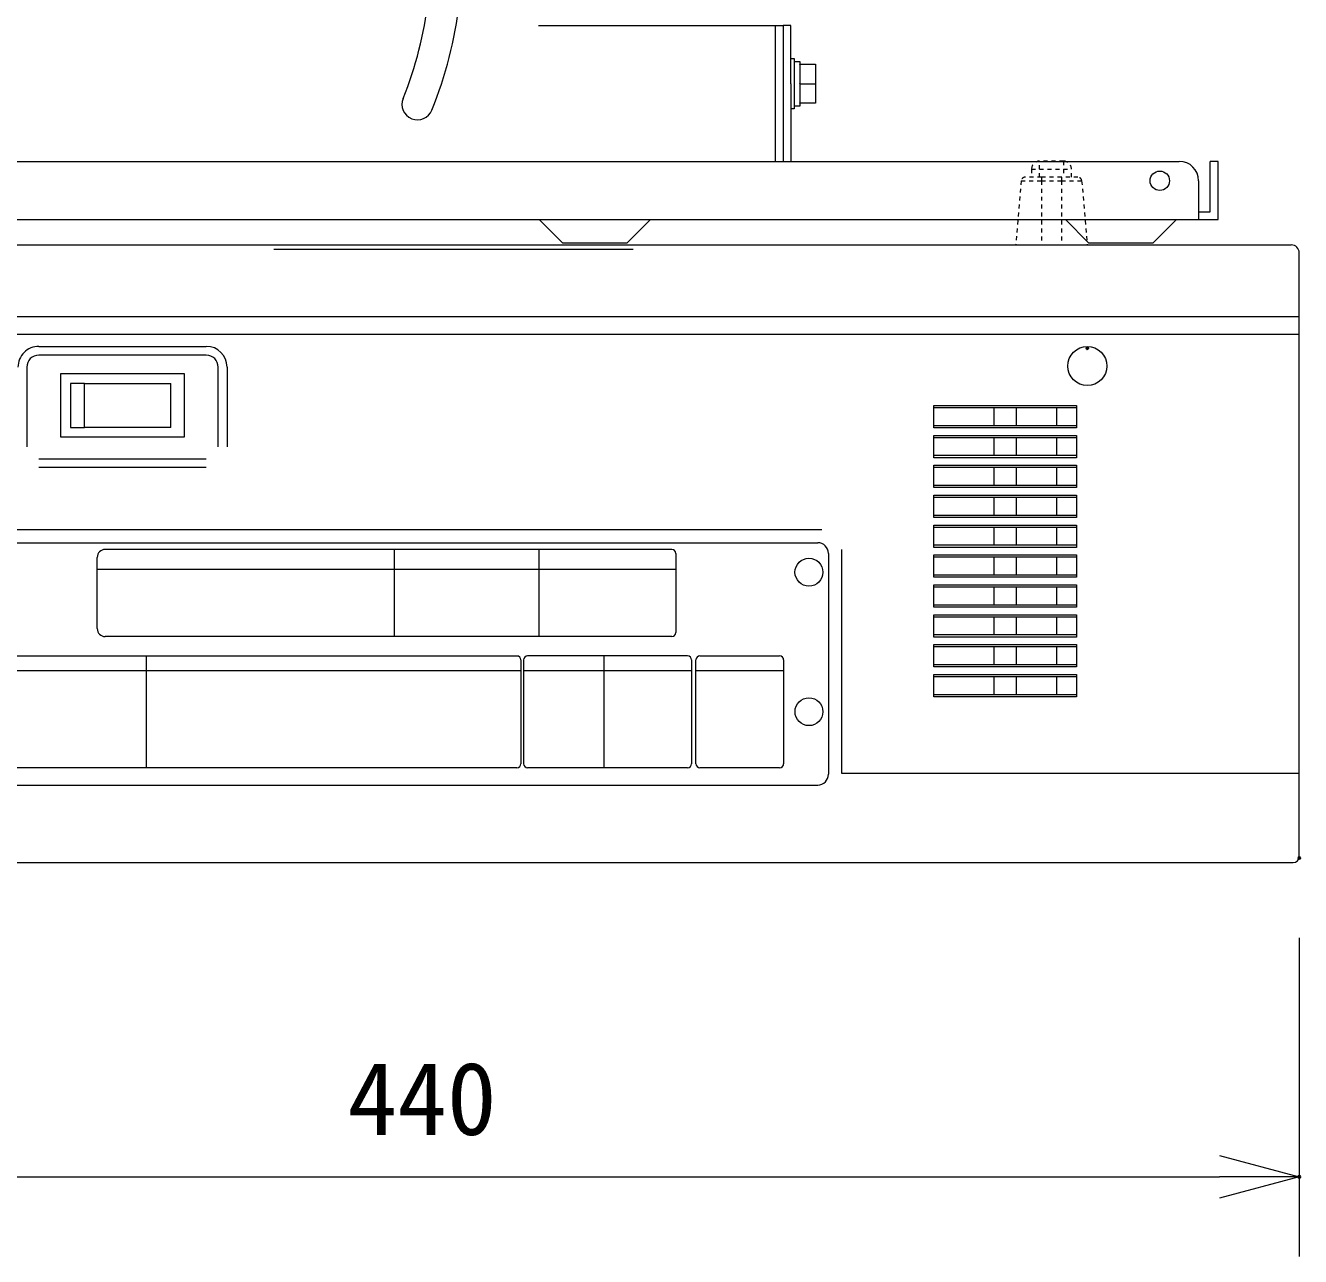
# Model space of a CAD drawing. Units: millimetres, scale not verified. Extents: x -63 to 62, y -56 to 57.
# Drawn here: x 25.84 to 57.82, y -10.33 to 20.56 of the extents above; entities that cross this region are included whole.
import ezdxf
from ezdxf.enums import TextEntityAlignment as Align

# ---------------------------------------------------------------- set-up
doc = ezdxf.new("R2010")
doc.units = ezdxf.units.MM
doc.header["$LTSCALE"] = 0.125
doc.header["$PDMODE"] = 32
doc.header["$PDSIZE"] = 0.0625
doc.linetypes.add('USER3', pattern=[1.4, 0.7, -0.7])
for name, color, linetype, lineweight in [('0-0_0', 7, 'Continuous', 9), ('0-4_GAIKEI', 7, 'Continuous', 18), ('0-5_SUNPO', 7, 'Continuous', 9), ('0-8_S1', 1, 'Continuous', 18)]:
    doc.layers.add(name, color=color, linetype=linetype, lineweight=lineweight)
doc.layers.add('0-1_DEFPOINTS', color=7, linetype='Continuous')
doc.styles.add('ＭＳ ゴシック', font='')
doc.styles.get('ＭＳ ゴシック').set_extended_font_data('MS Gothic')

# ---------------------------------------------------------------- blocks, each defined once
blk = doc.blocks.new('_OPEN30')
at = {"layer": '0-0_0'}
blk.add_line((0, 0), (-1, 0), dxfattribs=at)
blk.add_lwpolyline([(-1, 0.26795), (0, 0), (-1, -0.26795)], dxfattribs=at)
blk = doc.blocks.new('D14')
at = {"layer": '0-1_DEFPOINTS'}
for p in [(8.534, -6.2367), (52.534, -6.2367), (52.534, -14.2367)]:
    blk.add_point(p, dxfattribs=at)
at = {"layer": '0-5_SUNPO'}
for p, q in [((8.534, -8.2367), (8.534, -16.2367)), ((52.534, -8.2367), (52.534, -16.2367)), ((10.534, -14.2367), (50.534, -14.2367))]:
    blk.add_line(p, q, dxfattribs=at)
at = {"layer": '0-5_SUNPO', "xscale": 2, "yscale": 2, "rotation": 180}
blk.add_blockref('_OPEN30', (8.534, -14.2367), dxfattribs=at)
at = {"layer": '0-5_SUNPO', "xscale": 2, "yscale": 2}
blk.add_blockref('_OPEN30', (52.534, -14.2367), dxfattribs=at)
at = {"layer": '0-5_SUNPO', "style": 'ＭＳ ゴシック'}
blk.add_text('440', height=1.833, dxfattribs=at).set_placement((28.659, -13.7367), align=Align.BOTTOM_LEFT)

msp = doc.modelspace()

# ---------------------------------------------------------------- linework, layer by layer
at = {"layer": '0-4_GAIKEI', "color": 1, "linetype": 'USER3'}
for p, q in [((51.0745, 16.9561), (51.0745, 16.7561)), ((51.8745, 17.1561), (51.2745, 17.1561)), ((51.2745, 16.9561), (51.8745, 16.9561)), ((51.2745, 16.7561), (51.2745, 16.9561)), ((51.8745, 16.9561), (51.8745, 16.7561)), ((52.0745, 16.7561), (52.0745, 16.9561)), ((50.8165, 16.6648), (50.6757, 15.0561)), ((51.3245, 16.7561), (50.9161, 16.7561)), ((51.8245, 16.7561), (51.3245, 16.7561)), ((51.3245, 16.7561), (51.3245, 16.6648)), ((51.3245, 16.6648), (51.3245, 15.0561)), ((52.2328, 16.7561), (51.8245, 16.7561)), ((51.8245, 16.7561), (51.8245, 16.6648)), ((51.8245, 16.6648), (51.8245, 15.0561)), ((51.8245, 16.6648), (52.3324, 16.6648)), ((52.3324, 16.6648), (52.4732, 15.0561))]:
    msp.add_line(p, q, dxfattribs=at)
at = {"layer": '0-4_GAIKEI'}
for p, q in [((15.8102, 15.0561), (57.5905, 15.0561)), ((57.7905, 1.7961), (57.7905, 14.8561)), ((57.7905, -0.2939), (57.7905, 1.7961)), ((15.6745, -0.4439), (57.6405, -0.4439))]:
    msp.add_line(p, q, dxfattribs=at)
at = {"layer": '0-4_GAIKEI', "color": 1}
for p, q in [((32.0693, 14.9492), (41.0796, 14.9492)), ((15.7902, 13.2561), (57.7905, 13.2561)), ((15.6745, 12.8161), (57.7905, 12.8161)), ((26.1705, 12.5091), (30.3732, 12.5091)), ((30.8943, 11.988), (30.8943, 9.9878)), ((30.3734, 9.4669), (26.1704, 9.4669)), ((19.8705, 7.9097), (45.8114, 7.9122)), ((46.3107, 7.4129), (46.3113, 1.7953)), ((46.3113, 1.7961), (57.7905, 1.7961))]:
    msp.add_line(p, q, dxfattribs=at)
at = {"layer": '0-4_GAIKEI', "lineweight": 9}
for p, q in [((30.3732, 12.288), (26.1705, 12.288)), ((25.8705, 11.988), (25.8705, 9.9878)), ((30.6732, 9.9878), (30.6732, 11.988)), ((27.3205, 11.5759), (26.9705, 11.5759)), ((26.9705, 11.5759), (26.9705, 10.4759)), ((27.3205, 11.5759), (29.4846, 11.5759)), ((27.3205, 10.4759), (27.3205, 11.5759)), ((29.4846, 10.4759), (29.4846, 11.5759)), ((48.6275, 11.0259), (52.1988, 11.0259)), ((48.6275, 10.4659), (48.6275, 11.0259)), ((52.1988, 10.9653), (48.6275, 10.9653)), ((50.1291, 10.9653), (50.1291, 10.5269)), ((50.6971, 10.5269), (50.6971, 10.9653)), ((51.7128, 10.5247), (51.7128, 10.9631)), ((52.1988, 11.0259), (52.1988, 10.4659)), ((26.9705, 10.4759), (27.3205, 10.4759)), ((29.4846, 10.4759), (27.3205, 10.4759)), ((48.6275, 10.5269), (52.1988, 10.5269)), ((52.1988, 10.4659), (48.6275, 10.4659)), ((48.6275, 9.7159), (48.6275, 10.2759)), ((48.6275, 10.2759), (52.1988, 10.2759)), ((52.1988, 10.2759), (52.1988, 9.7159)), ((52.1988, 10.2153), (48.6275, 10.2153)), ((50.1291, 10.2153), (50.1291, 9.7769)), ((50.6971, 9.7769), (50.6971, 10.2153)), ((51.7128, 9.7747), (51.7128, 10.2131)), ((26.1704, 9.688), (30.3734, 9.688)), ((48.6275, 9.7769), (52.1988, 9.7769)), ((52.1988, 9.7159), (48.6275, 9.7159)), ((48.6275, 8.9659), (48.6275, 9.5259)), ((48.6275, 9.5259), (52.1988, 9.5259)), ((52.1988, 9.4653), (48.6275, 9.4653)), ((50.1291, 9.4653), (50.1291, 9.0269)), ((50.6971, 9.0269), (50.6971, 9.4653)), ((51.7128, 9.0247), (51.7128, 9.4631)), ((52.1988, 9.5259), (52.1988, 8.9659)), ((48.6275, 9.0269), (52.1988, 9.0269)), ((52.1988, 8.9659), (48.6275, 8.9659)), ((48.6275, 8.7759), (52.1988, 8.7759)), ((48.6275, 8.2159), (48.6275, 8.7759)), ((52.1988, 8.7153), (48.6275, 8.7153)), ((50.1291, 8.7153), (50.1291, 8.2769)), ((50.6971, 8.2769), (50.6971, 8.7153)), ((51.7128, 8.2747), (51.7128, 8.7131)), ((52.1988, 8.7759), (52.1988, 8.2159)), ((48.6275, 8.2769), (52.1988, 8.2769)), ((52.1988, 8.2159), (48.6275, 8.2159)), ((48.6275, 8.0259), (52.1988, 8.0259)), ((48.6275, 7.4659), (48.6275, 8.0259)), ((52.1988, 8.0259), (52.1988, 7.4659)), ((52.1988, 7.9653), (48.6275, 7.9653)), ((50.1291, 7.9653), (50.1291, 7.5269)), ((50.6971, 7.5269), (50.6971, 7.9653)), ((51.7128, 7.5247), (51.7128, 7.9631)), ((19.9709, 7.5799), (45.7109, 7.5824)), ((42.052, 7.4139), (27.8363, 7.4139)), ((35.085, 7.4139), (35.085, 5.2257)), ((38.7183, 7.4139), (38.7183, 5.2257)), ((48.6275, 7.5269), (52.1988, 7.5269)), ((52.1988, 7.4659), (48.6275, 7.4659)), ((27.6363, 5.4257), (27.6363, 7.2139)), ((42.152, 7.3139), (42.152, 5.3257)), ((45.981, 7.3124), (45.9815, 1.7724)), ((48.6275, 7.2759), (52.1988, 7.2759)), ((48.6275, 6.7159), (48.6275, 7.2759)), ((52.1988, 7.2153), (48.6275, 7.2153)), ((50.1291, 7.2153), (50.1291, 6.7769)), ((50.6971, 6.7769), (50.6971, 7.2153)), ((51.7128, 6.7747), (51.7128, 7.2131)), ((52.1988, 7.2759), (52.1988, 6.7159)), ((42.152, 6.9137), (27.6363, 6.9137)), ((48.6275, 6.7769), (52.1988, 6.7769)), ((52.1988, 6.7159), (48.6275, 6.7159)), ((48.6275, 5.9659), (48.6275, 6.5259)), ((48.6275, 6.5259), (52.1988, 6.5259)), ((52.1988, 6.4653), (48.6275, 6.4653)), ((50.1291, 6.4653), (50.1291, 6.0269)), ((50.6971, 6.0269), (50.6971, 6.4653)), ((51.7128, 6.0247), (51.7128, 6.4631)), ((52.1988, 6.5259), (52.1988, 5.9659)), ((48.6275, 6.0269), (52.1988, 6.0269)), ((52.1988, 5.9659), (48.6275, 5.9659)), ((48.6275, 5.2159), (48.6275, 5.7759)), ((48.6275, 5.7759), (52.1988, 5.7759)), ((52.1988, 5.7759), (52.1988, 5.2159)), ((52.1988, 5.7153), (48.6275, 5.7153)), ((50.1291, 5.7153), (50.1291, 5.2769)), ((50.6971, 5.2769), (50.6971, 5.7153)), ((51.7128, 5.2747), (51.7128, 5.7131)), ((42.052, 5.2257), (27.8363, 5.2257)), ((48.6275, 5.2769), (52.1988, 5.2769)), ((52.1988, 5.2159), (48.6275, 5.2159)), ((48.6275, 5.0259), (52.1988, 5.0259)), ((48.6275, 4.4659), (48.6275, 5.0259)), ((52.1988, 4.9653), (48.6275, 4.9653)), ((50.1291, 4.9653), (50.1291, 4.5269)), ((50.6971, 4.5269), (50.6971, 4.9653)), ((51.7128, 4.5247), (51.7128, 4.9631)), ((52.1988, 5.0259), (52.1988, 4.4659)), ((38.1672, 4.7393), (25.3166, 4.7393)), ((28.8701, 1.9353), (28.8701, 4.7393)), ((38.2672, 4.6393), (38.2672, 2.0353)), ((38.3347, 4.6406), (38.3347, 2.0366)), ((42.4474, 4.7406), (38.4347, 4.7406)), ((40.3474, 4.7406), (40.3474, 1.9366)), ((42.5474, 4.6406), (42.5474, 2.0366)), ((42.6566, 2.0366), (42.6566, 4.6406)), ((42.7566, 4.7406), (44.7566, 4.7406)), ((44.8566, 4.6406), (44.8566, 2.0366)), ((48.6275, 4.5269), (52.1988, 4.5269)), ((38.2672, 4.3686), (25.3166, 4.3686)), ((42.5474, 4.3686), (38.3347, 4.3686)), ((44.8566, 4.3686), (42.6566, 4.3686)), ((52.1988, 4.4659), (48.6275, 4.4659)), ((48.6275, 3.7159), (48.6275, 4.2759)), ((48.6275, 4.2759), (52.1988, 4.2759)), ((52.1988, 4.2153), (48.6275, 4.2153)), ((50.1291, 4.2153), (50.1291, 3.7769)), ((50.6971, 3.7769), (50.6971, 4.2153)), ((51.7128, 3.7747), (51.7128, 4.2131)), ((52.1988, 4.2759), (52.1988, 3.7159)), ((48.6275, 3.7769), (52.1988, 3.7769)), ((52.1988, 3.7159), (48.6275, 3.7159)), ((38.1672, 1.9353), (25.3166, 1.9353)), ((42.4474, 1.9366), (38.4347, 1.9366)), ((44.7566, 1.9366), (42.7566, 1.9366)), ((19.9715, 1.4999), (45.7115, 1.5024))]:
    msp.add_line(p, q, dxfattribs=at)
at = {"layer": '0-4_GAIKEI', "color": 1, "linetype": 'USER3'}
for points in [[(51.0745, 16.9561), (51.2745, 16.9561), (51.2745, 17.1561)], [(51.8745, 17.1561), (51.8745, 16.9561), (52.0745, 16.9561)], [(50.8165, 16.6648), (51.3245, 16.6648), (51.8245, 16.6648)]]:
    msp.add_lwpolyline(points, dxfattribs=at)
at = {"layer": '0-4_GAIKEI', "lineweight": 9}
msp.add_lwpolyline([(29.8189, 11.8243), (29.8189, 10.2276), (26.7222, 10.2276), (26.7222, 11.8243)], close=True, dxfattribs=at)
at = {"layer": '0-4_GAIKEI', "color": 1}
msp.add_circle((52.4745, 12.0161), 0.4905, dxfattribs=at)
at = {"layer": '0-4_GAIKEI', "lineweight": 9}
for centre in [(45.491, 6.8424), (45.4914, 3.3424)]:
    msp.add_circle(centre, 0.35, dxfattribs=at)
at = {"layer": '0-4_GAIKEI', "color": 1, "linetype": 'USER3'}
for centre, radius, start, end in [((51.2745, 16.9561), 0.2, 90.00002, 180), ((51.8745, 16.9561), 0.2, 0.00002, 90), ((50.9161, 16.6561), 0.1, 90.00002, 175.00003), ((52.2328, 16.6561), 0.1, 5.00004, 90)]:
    msp.add_arc(centre, radius, start, end, dxfattribs=at)
at = {"layer": '0-4_GAIKEI'}
for centre, radius, start, end in [((57.5905, 14.8561), 0.2, 0.00002, 90), ((57.6405, -0.2939), 0.15, 270.00004, 0.00002)]:
    msp.add_arc(centre, radius, start, end, dxfattribs=at)
at = {"layer": '0-4_GAIKEI', "color": 1}
for centre, start, end in [((26.1705, 11.988), 89.99996, 180), ((30.3732, 11.988), 359.99998, 89.99996)]:
    msp.add_arc(centre, 0.5211, start, end, dxfattribs=at)
at = {"layer": '0-4_GAIKEI', "lineweight": 9}
for centre, radius, start, end in [((26.1705, 11.988), 0.3, 89.99996, 180), ((30.3732, 11.988), 0.3, 359.99998, 89.99996), ((27.8363, 7.2139), 0.2, 90, 180), ((42.052, 7.3139), 0.1, 0, 90), ((45.711, 7.3124), 0.27, 0.00549, 90.00549), ((27.8363, 5.4257), 0.2, 180, 270), ((42.052, 5.3257), 0.1, 270, 0), ((38.1672, 4.6393), 0.1, 0, 90), ((38.4347, 4.6406), 0.1, 90, 180), ((42.4474, 4.6406), 0.1, 0, 90), ((42.7566, 4.6406), 0.1, 90, 180), ((44.7566, 4.6406), 0.1, 0, 90), ((38.1672, 2.0353), 0.1, 270, 0), ((38.4347, 2.0366), 0.1, 180, 270), ((42.4474, 2.0366), 0.1, 270, 0), ((42.7566, 2.0366), 0.1, 180, 270), ((44.7566, 2.0366), 0.1, 270, 0), ((45.7115, 1.7724), 0.27, 270.00549, 0.00549)]:
    msp.add_arc(centre, radius, start, end, dxfattribs=at)
at = {"layer": '0-4_GAIKEI', "color": 1}
msp.add_point((52.4745, 12.4567), dxfattribs=at)
at = {"layer": '0-8_S1'}
for p, q in [((44.6511, 17.1514), (44.6511, 20.5601)), ((44.8459, 20.5601), (44.8459, 17.1514)), ((45.0407, 20.5601), (44.8459, 20.5601)), ((45.0407, 19.0992), (45.0407, 20.5601)), ((45.0407, 19.7322), (45.1186, 19.7322)), ((45.1186, 19.7322), (45.1186, 19.0992)), ((45.1186, 19.6592), (45.2647, 19.6592)), ((45.2647, 19.6592), (45.2647, 19.5861)), ((45.2647, 19.5861), (45.6543, 19.5861)), ((45.2647, 19.5822), (45.2647, 19.5861)), ((45.2647, 19.5822), (45.2647, 19.1032)), ((45.6543, 19.5861), (45.6543, 19.0992)), ((45.0407, 19.0992), (45.0407, 17.1514)), ((45.1186, 19.0992), (45.1186, 18.4662)), ((45.2647, 19.0992), (45.2647, 19.1032)), ((45.2647, 19.0992), (45.6543, 19.0992)), ((45.2647, 19.0952), (45.2647, 19.0992)), ((45.2647, 19.0952), (45.2647, 18.6163)), ((45.6543, 19.0992), (45.6543, 18.6123)), ((45.2647, 18.6123), (45.2647, 18.6163)), ((45.6543, 18.6123), (45.2647, 18.6123)), ((45.2647, 18.6123), (45.2647, 18.5392)), ((45.1186, 18.4662), (45.0407, 18.4662)), ((45.2647, 18.5392), (45.1186, 18.5392)), ((17.7717, 17.1514), (54.7796, 17.1514)), ((55.7535, 17.1514), (55.5587, 17.1514)), ((55.2666, 16.6645), (55.2666, 15.6906)), ((20.3979, 15.6906), (55.2666, 15.6906)), ((38.7271, 15.6906), (39.3114, 15.1063)), ((41.518, 15.6906), (40.9336, 15.1063)), ((51.9234, 15.6906), (52.5077, 15.1063)), ((54.7142, 15.6906), (54.1299, 15.1063)), ((55.2666, 15.8854), (55.5587, 15.8854)), ((55.2666, 15.6906), (55.7535, 15.6906)), ((39.3114, 15.1063), (40.9336, 15.1063)), ((52.5077, 15.1063), (54.1299, 15.1063))]:
    msp.add_line(p, q, dxfattribs=at)
for points in [[(38.7104, 20.5601), (44.6511, 20.5601), (44.8459, 20.5601)], [(55.5587, 15.8854), (55.5587, 16.6645), (55.5587, 17.1514)], [(55.7535, 15.6906), (55.7535, 16.6645), (55.7535, 17.1514)]]:
    msp.add_lwpolyline(points, dxfattribs=at)
msp.add_circle((54.2927, 16.6645), 0.2435, dxfattribs=at)
for centre, radius, start, end in [((26.4393, 22.3131), 9.5685, 338, 353.29334), ((26.4393, 22.3131), 10.3476, 338, 353.43163), ((35.6723, 18.5827), 0.3896, 158, 337.99998), ((54.7796, 16.6645), 0.4869, 0.00004, 90.00002)]:
    msp.add_arc(centre, radius, start, end, dxfattribs=at)

# ---------------------------------------------------------------- block references
at = {"layer": '0-5_SUNPO'}
msp.add_blockref('D14', (5.2566, 5.9082), dxfattribs=at)

doc.saveas('drawing.dxf')
